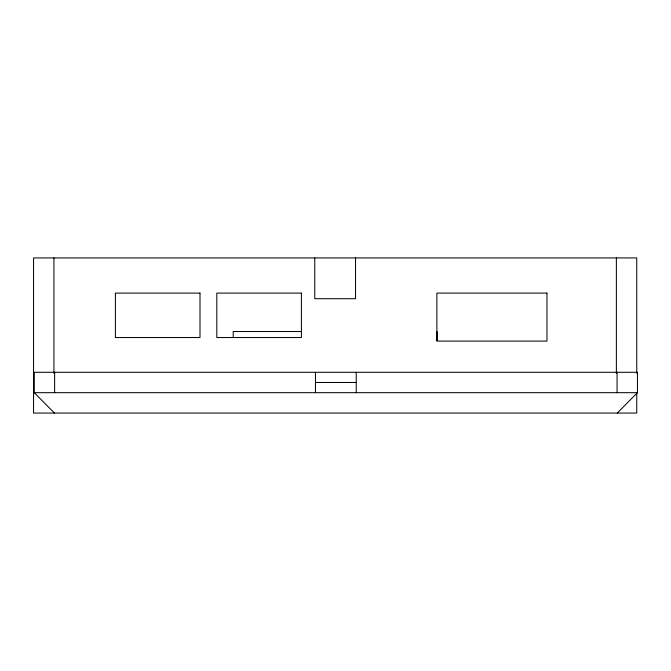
<?xml version="1.0" encoding="UTF-8"?>
<svg xmlns="http://www.w3.org/2000/svg" width="671" height="671" viewBox="0 0 671 671"><rect width="100%" height="100%" fill="white"/><g stroke="black" fill="none" stroke-linecap="round" stroke-linejoin="round"><path stroke-width="1.01" d="M617.236 413.068L637.45 392.678L637.45 372.296L34.246 372.296L34.246 392.678L54.452 413.068M301.178 331.524L233.223 331.524L233.223 337.639M315.462 382.487L356.234 382.487M34.246 392.678L637.45 392.678M636.754 373.235L636.754 257.932L33.55 257.932L33.55 413.068L636.754 413.068L636.754 393.147M617.068 372.296L617.068 392.678M616.372 257.932L616.372 373.235M437.081 331.524L437.081 340.7M356.234 372.296L356.234 392.678M355.538 257.932L355.538 298.704L314.766 298.704L314.766 257.932M315.462 372.296L315.462 392.678M54.628 372.296L54.628 392.678M53.932 257.932L53.932 373.235M200 293.101L115.395 293.101L115.395 337.538L200 337.538L200 293.101M301.413 293.101L216.817 293.101L216.817 337.538L301.413 337.538L301.413 293.101M546.957 293.101L436.88 293.101L436.88 341.103L546.957 341.103L546.957 293.101"/></g></svg>
